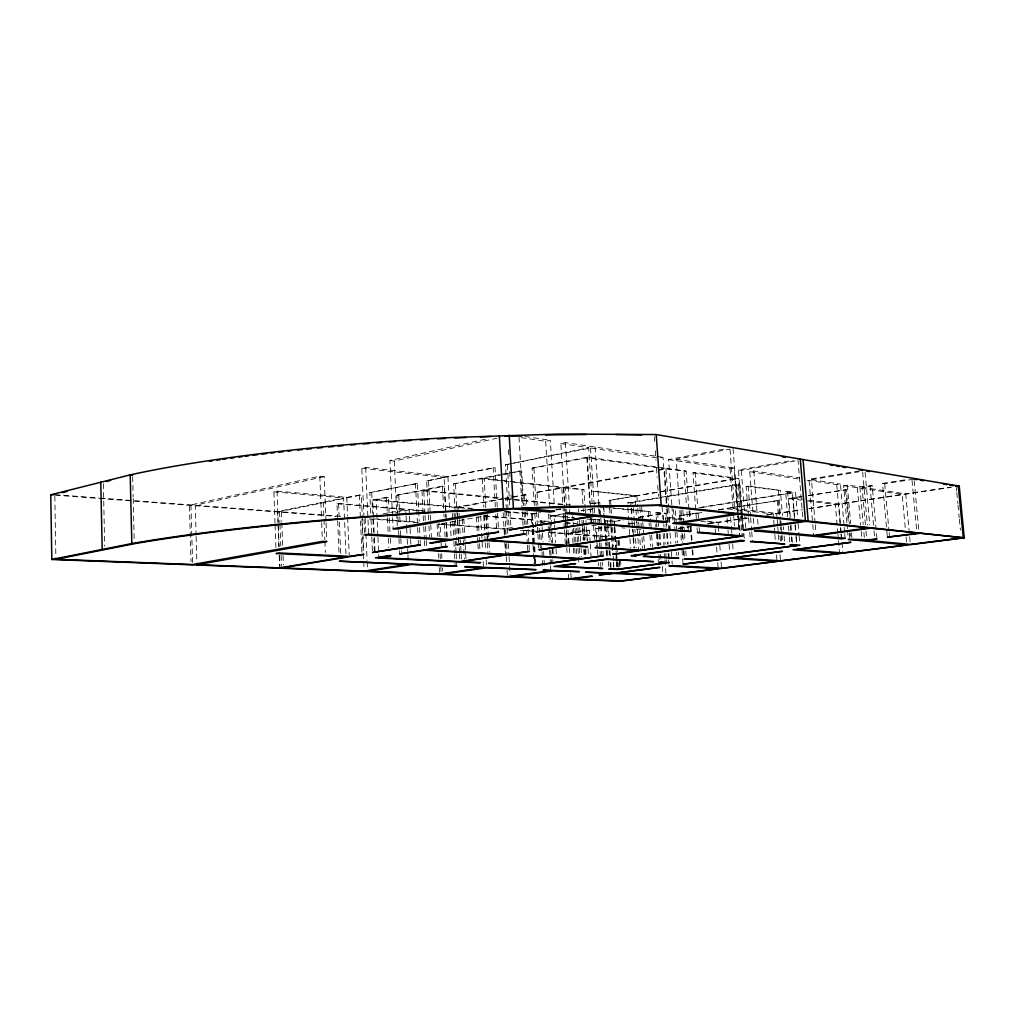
<?xml version="1.0" encoding="UTF-8"?>
<svg xmlns="http://www.w3.org/2000/svg" width="1015" height="1015" viewBox="0 0 1015 1015"><rect width="100%" height="100%" fill="white"/><g stroke="black" fill="none" stroke-linecap="round" stroke-linejoin="round"><path stroke-width="0.75" stroke-dasharray="5 3.75" d="M326.005 521.482L324.178 476.619L319.814 476.175L189.399 505.292L191.023 561.676M392.513 516.318L389.912 460.531L486.743 438.899M324.178 476.619L195.235 505.28L196.111 534.994M363.979 517.802L361.797 468.258L365.679 467.395L447.932 476.593L495.028 467.56L497.236 506.904M389.912 460.531L394.239 461.038L496.919 438.214M275.014 523.448L273.872 491.806L277.044 491.108L346.775 497.337L361.302 494.939L362.951 532.456M521.164 437.63L545.677 441.297L550.32 440.294L554.266 504.924M567.004 545.804L560.838 443.555L565.457 442.578L655.322 456.128M345.963 553.771L343.603 497.997L277.59 511.535L277.996 522.484M370.716 513.108L369.79 492.618L417.381 483.457L419.233 521.342M428.292 513.539L426.668 480.958L444.075 477.38L446.334 521.304M508.033 509.746L505.483 464.781L508.566 464.159M510.101 463.842L588.687 447.716L592.354 506.764M277.983 511.991L361.302 494.939M369.79 492.618L417.381 483.457M426.668 480.958L495.028 467.56M505.483 464.781L590.552 447.996L658.659 458.133L663.036 457.296L666.614 507.614M337.602 519.299L336.955 503.783L338.604 503.453L424.41 510.723M373.469 517.219L372.695 500.014L386.512 497.261L388.377 497.426L389.253 516.331M397.867 515.277L396.916 495.18L442.477 486.071L444.316 486.261L445.674 512.575M455.113 511.915L453.654 483.838L499.824 474.601M501.372 474.297L521.659 470.833L523.689 505.597M534.347 505.47L532.126 468.156L587.241 457.131L656.312 466.9M377.872 535.793L376.248 499.849L388.377 497.426M396.916 495.18L421.974 490.727L502.349 498.708M424.93 513.882L423.762 490.359L444.316 486.261M453.654 483.838L482.239 478.699L502.514 480.996M485.792 507.678L484.18 478.306L502.171 474.716M503.668 474.424L512.664 472.622M514.161 472.33L521.659 470.833M532.126 468.156L586.848 457.828L659.712 468.08M383.036 513.894L389.1 512.753M390.61 512.461L405.772 509.593L406 514.275M671.816 504.709L668.593 459.617L725.306 448.858M679.416 504.341L676.168 459.275L729.988 449.099M395.558 512.461L409.197 509.885L424.638 511.179M376.248 499.849L457.055 507.081L500.839 498.987M504.125 498.378L511.382 497.033M512.829 496.766L526.049 494.787L526.886 508.959M564.327 528.447L561.803 487.707L535.451 492.58L563.414 487.885L583.955 489.649L585.033 506.625M501.334 480.26L563.718 487.352L656.629 470.161M658.177 469.882L664.368 468.727L667.045 506.498M459.275 518.119L458.704 507.234L503.973 498.873M506.371 509.428L505.762 498.543L526.049 494.787M566.586 507.906L565.33 487.53L656.642 470.668M658.189 470.376L665.929 468.955L686.127 471.112L688.944 509.809M696.353 518.411L692.991 472.762L695.123 472.381L738.628 478.522L741.394 514.262M668.593 459.617L730.039 468.765L734.175 468.017L737.512 511.382M741.622 510.913L738.451 470.008L793.387 460.29M738.451 470.008L741.293 470.44L797.676 460.48M439.241 536.694L438.607 524.133L440.129 523.867L440.776 536.428M441.69 523.588L483.762 516.166L533.129 519.934L533.598 527.711M752.927 512.156L749.742 471.696L753.802 470.985L799.782 477.913M504.214 511.306L532 513.793L539.434 512.512M555.801 509.682L561.752 508.655M590.667 503.656L599.789 502.488L600.702 516.61M610.002 513.108L609.178 500.458L635.022 495.992L636.621 519.363M635.022 495.992L591.352 491.057L636.9 495.675L735.165 478.699L737.93 514.44M505.597 511.877L531.797 514.212L540.805 512.664M556.055 510.025L563.871 508.68M593.534 503.554L599.789 502.488M609.178 500.458L738.628 478.522M552.566 542.759L550.942 515.912L564.924 513.539M593.293 508.731L581.329 510.761L594.549 508.883M742.384 514.364L740.1 484.954L736.497 484.459L627.549 502.945L633.119 503.034L630.746 502.78L631.901 519.845M554.495 523.651L554.012 515.76L564.822 513.92M600.461 507.881L603.418 507.386L604.039 516.838M630.746 502.78L735.799 484.992L740.1 484.954M540.411 525.554L540.132 520.923L551.183 521.456M748.474 516.369L746.139 486.375L748.156 486.045L780.408 490.41L782.464 515.62M512.423 527.483L504.721 528.764L504.975 533.395M541.693 522.611L544.776 522.091M859.477 470.922L808.968 479.296L812.622 522.928M815.108 523.194L811.454 479.676L858.83 471.835M586.936 519.122L599.522 519.832L590.096 518.982M604.965 507.538L650.031 511.611L650.678 521M746.139 486.375L780.408 490.41M605.93 525.466L605.625 520.784L614.468 521.164L620.533 520.2M656.578 521.976L655.931 512.664L666.005 513.222L666.982 527.102M787.691 516.711L785.648 491.704L787.627 491.387L795.544 492.453L797.587 517.295M807.23 480.26L836.753 484.65L840.471 484.053L844.087 525.935M638.752 517.269L663.023 513.374L663.683 522.624M699.069 507.589L792.385 492.618L794.428 517.447M605.625 520.784L614.113 521.545L623.273 520.073M638.536 517.625L666.005 513.222M701.733 507.5L795.544 492.453M846.853 522.56L843.643 485.678C853.158 485.297 862.699 487.492 872.215 485.728L876.973 539.028M590.172 542.556L589.385 530.287L586.886 530.096L565.875 533.408L566.649 545.969M597.822 554.888L596.122 528.637L608.416 526.696L609.025 536.022M887.237 535.628L882.517 483.406L907.245 479.499M627.981 523.905L637.128 522.459M665.903 522.624L665.574 517.98L668.923 517.447L684.288 518.944M679.872 520.454L679.53 515.772L699.678 512.6M718.277 509.657L778.353 500.509L779.85 519.02M790.317 517.168L788.795 498.543L802.586 496.36M808.714 495.396L846.358 489.712L849.327 523.791M589.385 530.287L568.387 533.598L569.161 546.133M610.903 526.899L596.122 528.637M629.249 524.006L636.862 522.814M679.53 515.772L702.025 512.537M718.76 509.911L726.359 508.705L773.189 513.907L773.57 518.64M778.353 500.509L729.937 508.147L776.691 513.374L777.059 517.967M794.72 518.322L793.058 498.124L802.205 496.678M808.295 495.713L846.358 489.712M865.414 524.755L862.116 487.314L872.215 485.728M882.517 483.406L884.725 483.749L914.033 479.131M678.172 528.257L688.842 526.645M707.151 523.88L748.689 517.599M767.061 514.833L801.393 509.644M809.12 508.477L950.053 487.187M678.629 528.46L691.177 526.569M708.419 523.968L750.745 517.574M766.414 515.214L802.472 509.771M808.739 508.82L951.398 487.301M55.482 495.168L336.244 516.394M369.32 518.893L418.129 522.585M438.607 524.133L507.843 529.373M520.441 530.325L534.601 531.391M548.76 532.469L606.995 536.872M54.797 494.622L98.607 497.946M100.168 498.073L341.319 516.369M374.598 518.893L418.32 522.218M441.715 523.981L507.487 528.98M524.844 530.299L534.321 531.01M550.092 532.215L608.607 536.656M483.673 515.747L533.129 519.934M565.355 522.662L576.368 523.6L562.703 522.839M336.955 503.783L405.772 509.593M540.132 520.923L547.859 521.583M591.694 525.275L596.249 525.668M621.941 527.838L625.1 528.105M636.139 529.031L640.871 529.437M273.872 491.806L343.603 497.997M458.704 507.234L471.874 508.414M554.012 515.76L574.414 517.587M550.942 515.912L569.72 517.587M372.695 500.014L474.487 509.099M707.315 521.177L718.074 522.23L718.417 526.836M665.574 517.98L684.021 519.756M700.934 521.393L714.776 522.725L715.118 527.318M609.939 507.576L650.031 511.611M655.931 512.664L663.023 513.374M423.762 490.359L500.979 498.061M505.762 498.543L570.658 505.013M505.521 499.025L565.812 505.013M361.797 468.258L444.075 477.38M484.18 478.306L499.773 480.082M565.33 487.53L583.955 489.649M504.074 481.173L561.803 487.707M793.058 498.124L802.497 499.342M808.79 500.154L838.669 504.011L840.572 526.113M788.795 498.543L801.216 500.129M807.433 500.928L835.37 504.506L837.806 532.875M785.648 491.704L792.385 492.618M657.872 467.116L686.127 471.112M661.26 468.296L664.368 468.727M692.991 472.762L735.165 478.699M843.643 485.678L902.183 494.419L905.367 529.107M560.838 443.555L588.687 447.716M749.742 471.696L801.013 479.334M524.895 436.463L550.32 440.294M656.87 456.369L663.036 457.296M676.168 459.275L734.175 468.017M811.454 479.676L840.471 484.053M862.116 487.314L905.71 493.886L909.097 530.642M956.32 487.834L956.612 490.968M956.764 492.541L957.83 503.516M957.982 505.089L959.2 517.625M959.353 519.198L960.406 530.173M914.172 480.691L918.943 531.962M912.016 480.323L916.647 530.173M909.656 536.77L910.366 544.421M906.091 536.986L906.814 544.877M884.725 483.749L889 531.073M889.14 532.647L889.432 535.806M869.995 485.386L873.915 529.386M874.055 530.959L874.752 538.813M865.085 472.368L869.766 525.161M862.674 471.975L867.356 524.895M865.973 530.997L866.797 540.361M859.883 486.984L863.194 524.514M863.879 532.329L864.564 540.145M857.37 487.72L860.669 525.136M861.215 531.378L862.04 540.729M847.335 485.081L850.684 523.588M851.484 532.824L852.029 538.978M850.139 533.091L850.405 536.186M845.495 489.598L848.324 522.141M849.276 533.002L849.948 540.754M846.979 524.108L847.385 528.714M847.512 530.249L848.185 537.937M844.15 527.47L844.62 532.139M844.683 533.674L845.165 538.343M840.712 527.686L841.118 532.418M841.257 534.004L842.894 552.934M836.753 484.65L840.357 526.455M840.483 528.003L840.889 532.647M841.016 534.195L841.422 538.838M837.946 534.448L838.352 539.181M838.491 540.754L839.57 553.353M815.235 524.755L815.895 532.52M812.749 524.489L813.662 535.4M797.955 459.478L802.941 519.515M798.107 523.499L798.995 534.359M799.122 535.92L799.896 545.233M795.24 524.539L796.128 535.413M796.255 536.973L796.762 543.19M795.062 525.212L795.823 534.524M795.95 536.085L796.471 542.289M790.951 524.933L791.459 531.149M791.966 537.354L792.474 543.571M787.627 491.387L789.81 517.98M790.444 525.808L791.218 535.197M791.345 536.757L791.979 544.586M788.465 526.087L789.226 535.476M789.353 537.036L789.987 544.852M783.352 526.658L783.605 529.805M784.126 536.11L784.76 543.989M778.429 490.727L780.725 519.071M780.852 520.644L781.233 525.364M781.36 526.937L781.867 533.243M781.994 534.816L782.502 541.109M779.977 520.555L780.345 525.186M780.472 526.722L780.725 529.817M781.22 535.983L781.715 542.15M777.185 500.37L778.683 518.893M780.053 535.869L780.548 542.048M777.185 519.49L777.68 525.618M777.794 527.14L778.289 533.268M778.416 534.791L779.038 542.441M780.015 554.685L780.51 560.813M773.696 520.213L774.204 526.531M774.331 528.105L774.711 532.85M774.838 534.423L775.473 542.315M776.488 554.939L776.995 561.257M753.802 470.985L757.127 513.095M757.621 519.337L758.357 528.688M753.409 518.386L754.272 529.284M748.156 486.045L750.504 516.064M750.631 517.65L751.62 530.287M751.734 531.86L752.483 541.35M748.601 517.955L749.222 525.846M749.717 532.152L750.453 541.629M741.293 470.44L745.809 528.498M742.511 515.912L744.426 540.691M741.749 512.486L742.967 528.231M741.521 515.823L743.082 536.022M738.083 485.297L740.354 514.681M740.481 516.229L741.914 534.778M736.497 484.459L738.539 510.875M739.022 517.092L740.341 534.169M733.058 448.529L738.083 514.44M738.197 515.988L739.631 534.588M738.045 515.988L739.605 536.199M737.639 512.93L738.717 526.874M730.026 449.556L734.72 510.71M730.039 468.765L733.35 512.029M733.477 513.577L734.429 525.935M730.648 517.447L731.472 528.308M731.599 529.855L731.828 532.964M732.665 543.824L733.261 551.576M727.057 517.993L727.895 528.84M728.009 530.388L728.237 533.484M729.075 544.319L729.658 552.058M718.531 528.371L718.76 531.429M719.8 545.245L720.384 552.909M721.081 562.12L721.538 568.248M715.232 528.853L715.702 534.981M716.615 547.225L717.072 553.353M717.77 562.538L718.227 568.666M695.123 472.381L697.673 507.043M698.142 513.349L698.485 518.069M699.183 527.534L699.525 532.253M697.039 527.851L697.394 532.571M689.857 510.647L690.428 518.475M690.999 526.29L692.027 540.373M692.712 549.762L693.283 557.578M689.337 511.065L689.895 518.868M690.466 526.671L691.494 540.729M692.179 550.092L692.636 556.334M689.058 511.357L689.629 519.096M690.187 526.836L690.53 531.479M683.996 471.493L686.47 505.508M686.927 511.7L687.485 519.426M688.043 527.153L688.386 531.797M682.816 509.911L683.615 520.936M684.072 527.229L684.415 531.949M684.529 533.522L685.1 541.401M685.785 550.841L686.229 557.146M681.052 510.19L681.725 519.629M682.181 525.922L683.311 541.655M683.996 551.094L684.567 558.948M680.748 515.899L681.078 520.581M681.534 526.81L681.864 531.492M681.979 533.053L682.651 542.416M683.222 550.219L683.894 559.582M679.86 510.558L680.532 519.883M680.316 526.709L681.446 542.327M682.004 550.13L683.019 564.188M675.368 510.608L676.371 524.438M676.472 525.973L676.802 530.591M676.916 532.126L677.69 542.885M678.35 552.109L678.566 555.18M673.491 509.352L675.026 530.858M675.14 532.393L675.901 543.139M676.561 552.35L676.789 555.421M671.917 506.269L673.034 521.812M665.929 468.955L668.619 506.675M668.72 508.236L670.293 530.249M668.923 517.447L669.925 531.429M670.027 532.976L670.801 543.85M671.359 551.614L671.905 559.379M672.019 560.927L672.235 564.036M667.16 508.071L668.72 530.109M666.728 509.187L667.616 521.773M667.426 533.268L668.187 544.065M668.847 553.315L669.494 562.564M666.018 524.171L666.233 527.28M666.677 533.471L667.439 544.332M668.098 553.632L668.428 558.275M668.542 559.836L668.86 564.48M663.785 524.171L664.013 527.254M664.444 533.421L665.206 544.218M665.853 553.467L666.183 558.098M666.297 559.633L666.512 562.716M662.097 506.764L662.973 519.325M663.125 533.649L664 545.969M664.546 553.67L664.863 558.301M664.977 559.836L665.954 573.703M654.294 436.704L654.624 441.398M655.297 450.812L655.956 460.226M656.502 468.067L657.162 477.469M657.72 485.31L658.494 496.297M660.029 534.106L660.778 544.877M662.3 566.408L662.833 574.109M657.644 512.385L658.304 521.697M658.405 523.258L658.634 526.366M659.166 534.131L659.94 545.004M660.587 554.317L661.133 562.094M657.606 533.56L658.469 545.88M656.68 523.524L656.908 526.633M657.441 534.385L658.202 545.245M658.862 554.558L659.395 562.323M655.728 524.209L655.944 527.293M656.375 533.459L657.238 545.791M658.202 559.658L658.418 562.741M650.793 522.56L651.123 527.254M651.655 535.07L652.531 547.58M648.306 511.89L648.953 521.266M649.067 522.827L649.283 525.96M649.93 535.336L650.691 546.273M641.708 507.005L642.66 520.835M642.761 522.382L643.18 528.523M643.282 530.058L643.599 534.677M643.713 536.212L644.55 548.506M639.907 507.399L640.567 516.889M640.998 523.22L641.328 527.965M641.975 537.455L642.736 548.531M636.9 495.675L637.636 506.587M637.75 508.147L638.6 520.619M638.701 522.179L640.63 550.244M636.722 520.923L638.74 550.511M633.423 507.678L634.274 520.073M634.375 521.621L634.794 527.813M634.908 529.361L635.111 532.456M635.53 538.648L636.164 547.935M631.622 507.982L632.155 515.709M633.094 529.64L633.512 535.818M633.626 537.366L634.35 548.202M632.002 521.405L632.421 527.61M632.535 529.158L632.738 532.266M633.157 538.47L633.791 547.783M627.866 507.601L628.704 520.01M628.818 521.558L629.237 527.775M629.338 529.322L629.858 537.087M629.96 538.635L630.594 547.948M619.264 540.551L619.683 546.78M620.508 559.227L621.028 567.004M618.135 540.475L618.554 546.704L618.097 540.475M616.638 540.691L617.361 551.589M618.084 562.475L618.401 567.144M614.468 521.164L614.773 525.821M614.874 527.369L617.031 559.925M617.133 561.473L617.653 569.225M614.113 521.545L614.43 526.189M614.532 527.737L615.965 549.394M616.067 550.942L616.676 560.217M616.777 561.764L617.082 566.408M614.151 527.965L615.382 546.616M616.004 555.941L616.308 560.61M616.409 562.158L616.727 566.827M610.611 500.611L611.436 513.247M611.855 519.566L612.273 525.872M612.375 527.457L613.631 546.4M611.233 526.544L613.073 554.533M613.174 556.093L613.479 560.762M613.593 562.31L613.897 566.979M610.421 519.426L612.717 554.203M613.25 562.602L613.555 567.245M609.431 542.238L610.358 556.245M610.764 562.462L611.068 567.131M607.249 520.53L607.554 525.199M607.668 526.76L608.277 536.123M608.683 542.353L609.089 548.595M609.203 550.155L609.609 556.398M610.015 562.627L610.421 568.869M606.031 527.026L606.843 539.485M606.945 541.046L607.465 548.836M607.566 550.396L608.175 559.747M608.277 561.295L608.784 569.085M603.773 506.954L604.179 513.26M604.597 519.578L604.902 524.311M605.003 525.884L606.247 544.827M606.666 551.145L607.173 559.024M604.141 518.411L604.547 524.704M604.648 526.278L605.574 540.462M605.676 542.035L606.095 548.328M606.196 549.902L606.818 559.354M600.804 518.17L601.21 524.451M601.311 526.024L602.339 541.718M602.948 551.132L603.253 555.839M595.133 447.057L598.774 502.996M599.167 509.2L599.573 515.417M598.343 502.336L598.647 507.043M598.749 508.617L599.066 513.336M599.472 519.617L599.827 524.539M599.878 525.897L600.943 541.807M600.994 543.19L601.413 549.47M601.514 551.043L601.819 555.751M602.263 562.221L602.479 565.355M597.886 520.099L598.19 524.806M598.292 526.366L599.421 541.173M599.522 542.708L600.322 555.04M600.626 562.45L601.032 568.717M598.317 562.615L598.52 565.698M590.552 447.996L594.359 506.891M594.359 508.02L594.752 513.082M595.069 519.033L596.896 547.351M592.582 508.249L593.09 516.013M593.166 519.35L593.471 524.057M593.572 525.63L594.689 542.923M587.241 457.131L590.464 507.259M590.565 508.82L590.768 511.953M591.174 518.221L591.466 522.928M586.848 457.828L589.753 503.123M590.146 509.378L590.349 512.499M590.755 518.754L591.047 523.436M590.261 544.091L591.047 556.36M586.886 530.096L587.571 540.843M588.053 548.531L588.548 556.207M585.135 508.172L585.427 512.803M585.921 520.517L586.213 525.136M586.315 526.683L587.203 540.576M582.052 490.004L583.13 506.954M583.232 508.49L583.422 511.573M584.259 525.795L585.236 541.185M585.718 548.887L586.112 555.04M583.321 520.226L584.615 540.462M585.198 549.8L585.604 556.03M582.673 526.049L583.549 539.891M584.132 549.115L584.526 555.268M581.925 520.111L583.206 540.361M583.79 549.711L584.196 555.954M578.575 508.883L578.778 511.991M579.26 519.769L579.654 525.973M579.755 527.534L580.643 541.515M581.037 547.732L581.62 557.057M577.611 521.609L577.903 526.265M578.004 527.813L578.88 541.782M579.273 547.986L579.857 557.298M576.66 528.244L577.548 542.188M577.928 548.392L579.007 565.431M575.074 528.498L575.949 542.429M576.342 548.62L576.825 556.36M572.739 515.709L573.031 520.352M573.12 521.9L573.412 526.544M573.513 528.092L574.389 542.023M574.769 548.214L575.251 555.954M572.194 529.526L573.259 546.577M573.361 548.125L573.843 555.865M565.457 442.578L569.529 507.969M569.631 509.53L569.821 512.638M569.263 547.707L569.758 555.548M570.823 572.79L571.217 579.058M566.687 509.467L566.979 514.174M567.081 515.734L567.372 520.441M567.461 522.002L567.854 528.269M567.956 529.843L568.92 545.512M563.718 487.352L564.974 507.754M565.076 509.314L565.368 514.021M565.469 515.595L565.85 521.862M565.951 523.436L566.243 528.143M566.345 529.716L567.309 545.398M566.751 547.542L567.233 555.395M568.4 574.249L568.692 578.956M564.416 530.02L565.393 545.689M554.583 525.224L554.875 529.97M554.977 531.543L555.649 542.606M556.03 548.925L556.41 555.23M552.959 549.077L553.238 553.822M545.677 441.297L549.584 505.749M550.003 514.25L551.716 542.543M552.236 548.658L552.668 558.25M552.769 559.823L552.959 562.97M548.544 514.11L549.216 525.136M549.305 526.709L550.257 542.441M550.739 550.308L551.208 558.174M551.31 559.747L551.5 562.894M548.151 526.328L548.43 531.073M548.531 532.659L549.102 542.15M549.584 550.067L550.054 557.984M550.155 559.57L550.447 564.315M550.536 565.901L550.828 570.646M541.744 520.657L542.01 525.288M542.111 526.836L542.378 531.467M542.479 533.015L543.025 542.276M543.583 551.538L544.687 570.075M540.97 534.816L541.515 544.065M541.604 545.613L541.883 550.244M541.972 551.779L543.076 570.303M537.075 492.757L537.81 505.089M538.267 512.791L538.813 522.04M539.181 528.206L539.46 532.837M539.549 534.372L540.475 549.8M533.953 468.384L536.161 505.648M536.529 511.852L537.468 526.544M537.455 527.381L537.836 532.71M537.925 534.258L538.851 549.699M534.803 513.247L535.907 531.898M533.687 529.259L535.336 557.248M535.425 558.808L535.704 563.465M532 513.793L532.824 527.825M532.913 529.386L534.575 557.438M534.664 558.999L534.943 563.668M531.797 514.212L532.355 523.55M532.723 529.767L534.74 563.985M531.53 520.2L531.708 523.309M532.076 529.526L532.9 543.507M532.989 545.055L534.093 563.693M526.975 510.532L527.99 527.851M528.079 529.424L528.917 543.596M529.005 545.169L529.373 551.462M524.425 494.622L525.072 505.66M525.44 511.966L526.176 524.565M526.544 530.87L527.28 543.482M527.381 545.068L527.749 551.373M524.057 511.915L524.793 524.552M518.995 437.148L523.055 506.701M519.845 470.605L522.141 510.164M522.23 511.75L523.245 529.158M523.334 530.744L523.524 533.903M508.452 449.772L508.807 455.976M509.682 471.468L510.038 477.672M511.014 494.724L511.281 499.367M507.373 465.022L509.936 509.911M510.025 511.459L511.091 530.033M508.122 511.294L509.187 529.893M506.46 510.989L507.792 534.321M508.312 543.659L508.972 555.154M509.061 556.702L509.505 564.391M509.593 565.939L510.114 575.175M504.924 512.397L506.003 534.613M506.688 543.545L507.145 554.812M505.584 544.205L506.193 555.002M506.282 556.55L506.637 562.716M507.069 570.43L507.335 575.061M503.136 512.715L504.455 536.047M504.81 542.276L505.508 554.723M497.578 513.197L498.644 532.088M493.125 467.319L495.32 506.726M495.764 514.618L496.728 531.949M487.492 514.491L488.951 541.122M489.04 542.695L489.56 552.097M486.21 515.404L487.238 533.953M487.314 535.501L487.581 540.132M485.817 514.783L486.934 535.133M487.022 536.694L487.276 541.388M487.365 542.962L487.872 552.35M482.239 478.699L483.8 507.195M484.231 515.113L485.094 530.947M483.762 516.166L484.789 534.943M484.866 536.504L485.132 541.198M485.208 542.759L485.639 550.574M486.16 559.963L486.578 567.778M480.704 515.912L482.582 550.396M483.178 561.371L483.521 567.639M478.154 516.825L479.182 535.768M479.27 537.341L479.524 542.086M479.613 543.659L479.955 549.978M476.479 517.117L477.507 536.047M477.583 537.62L477.849 542.353M477.925 543.926L478.446 553.391M463.83 518.678L465.961 558.834M462.206 518.957L463.259 539.028M463.348 540.564L464.324 559.087M459.364 519.68L460.341 538.343M460.417 539.904L460.67 544.56M460.747 546.121L461.076 552.338M461.153 553.898L461.482 560.128M457.055 507.081L457.308 511.75M457.384 513.311L457.625 517.993M457.714 519.54L459.097 546.019M459.186 547.58L459.427 552.249M459.503 553.809L459.833 560.039M455.494 484.028L457.283 518.31M457.372 519.87L458.678 544.801M455.202 513.476L455.443 518.158M455.519 519.718L456.585 540.005M456.661 541.566L456.826 544.687M454.048 513.235L454.377 519.452M454.454 521.012L455.43 539.688M455.507 541.236L455.76 545.905M455.837 547.466L456.078 552.135M456.166 553.683L456.813 566.129M452.424 513.527L452.753 519.743M452.83 521.304L453.794 539.955M453.883 541.503L454.441 552.388M454.53 553.936L455.088 564.822M447.932 476.593L449.556 508.046M450.292 522.192L451.104 537.912M446.41 522.877L447.298 540.132M445.75 514.123L445.915 517.206M446.232 523.397L446.943 537.328M442.477 486.071L443.821 512.41M443.898 513.958L444.062 517.066M444.38 523.258L445.09 537.201M445.407 543.406L445.572 546.501M441.094 542.708L441.246 545.854M441.652 553.708L441.893 558.415M442.375 567.842L442.527 570.988M440.117 553.949L440.358 558.656M440.751 566.497L441.068 572.777M437.059 523.639L437.693 536.225M438.569 553.543L438.81 558.263M439.279 567.715L439.52 572.435M428.584 481.161L430.208 513.704M430.297 515.252L430.677 523.004M430.753 524.552L431.375 536.948M428.368 515.1L428.596 519.756M428.914 525.96L429.447 536.821M425.006 515.455L425.475 524.869M425.551 526.43L426.173 538.978M426.249 540.551L426.719 549.952M421.974 490.727L423.128 514.224M423.204 515.785L423.674 525.186M423.75 526.747L424.359 539.282M424.448 540.843L424.904 550.244M419.55 527.648L420.083 538.699M420.159 540.284L420.324 543.431M415.465 483.254L417.546 525.935M417.622 527.508L418.167 538.572M418.243 540.158L418.472 544.903M409.197 509.885L409.426 514.554M409.502 516.115L410.022 527.026M410.098 528.587L410.555 537.937M410.618 539.498L410.847 544.18M406.076 515.836L406.596 526.785M406.672 528.346L407.117 537.722M407.193 539.282L407.573 547.098M407.649 548.658L407.865 553.353M407.941 554.913L408.17 559.608M398.768 495.345L399.72 515.417M399.796 516.965L400.164 524.679M400.456 530.858L400.747 537.036M400.811 538.584L401.331 549.381M401.394 550.929L401.547 554.012M397.931 516.813L398.299 524.552M398.591 530.731L398.882 536.91M398.958 538.457L399.466 549.28M399.542 550.828L399.682 553.924M394.239 461.038L397.284 525.859M392.589 517.866L393.097 528.714M389.316 517.904L390.191 536.808M390.268 538.381L390.635 546.26M386.512 497.261L387.387 516.178M387.464 517.764L388.339 536.681M388.415 538.267L388.847 547.732M377.948 537.354L378.658 552.985M378.722 554.545L378.861 557.679M373.545 518.779L374.319 535.971M374.383 537.544L375.093 553.175M371.718 492.795L372.645 513.26M372.924 519.553L373.495 532.152M373.774 538.445L374.408 552.604M370.995 519.414L372.48 552.515M365.679 467.395L368.648 534.144M365.235 518.183L365.857 532.228M365.92 533.788L367.1 560.318M367.164 561.879L367.443 568.121M364.055 519.35L364.74 534.842M363.027 534.017L363.776 551.221M361.873 519.49L363.307 552.338M363.383 553.898L363.662 560.153M363.725 561.726L364.068 569.542M359.373 494.762L361.911 552.68M346.775 497.337L347.561 515.975M347.637 517.523L349.223 554.786M338.604 503.453L339.124 515.886M339.378 522.091L340.748 554.723M337.678 520.86L339.099 555.002M326.069 523.029L326.817 541.591M323.303 502.159L323.937 517.853M324.001 519.426L324.838 539.84M324.901 541.414L325.346 552.401M319.814 476.175L321.641 521.164M321.692 522.725L322.389 539.79M281.447 511.826L281.789 521.19M281.84 522.75L282.703 546.159M283.058 555.522L283.401 564.898M279.518 511.674L279.924 522.624M279.975 524.184L280.787 546.057M281.13 555.433L281.523 566.383M277.044 491.108L279.074 546.78M279.582 555.712L279.975 566.636M278.047 524.057L278.909 547.529M279.188 555.345L279.594 566.307M275.078 525.034L275.94 548.772M196.149 536.554L196.973 564.695M190.921 504.963L192.647 564.53M132.686 476.695L133.168 496.957M133.206 498.517L134.208 540.614M103.365 483.711L104.685 546.222M54.823 496.208L55.863 557.704M619.899 566.941L619.378 559.151L619.873 566.941"/><path stroke-width="1.5" d="M499.037 436.158L499.329 435.562L503.453 508.617M508.908 435.79L509.213 435.194L513.4 508.185M958.261 485.957L956.168 486.274L959.238 486.122L964.25 537.849L620.482 581.189L51.816 559.481L50.75 494.812L130.199 474.868A420.108 58.388 -2.9 0 1 453.172 437.478L558.948 434.039L656.21 434.547L958.261 485.957L963.286 537.747L910.366 544.421L866.797 540.361L876.973 539.028C867.444 540.475 857.853 539.028 848.312 539.472L906.814 544.877L842.894 552.934L797.283 549.407L850.938 542.378L850.075 542.302L792.981 549.787L839.57 553.353L780.51 560.813L733.731 557.781L782.464 551.399L781.296 551.31L683.019 564.188L730.128 558.25L776.995 561.257L721.538 568.248L672.349 565.596L668.974 566.027L718.227 568.666L666.056 575.251L617.133 573.044L659.966 567.436L658.748 567.372L614.303 573.196L585.592 572.194L611.474 573.348L599.116 574.972L613.961 573.462L662.947 575.645L619.328 581.151M62.372 492.681L66.927 491.501M106.258 481.453L110.66 480.399M621.967 580.999L571.217 579.058L592.329 576.292L589.817 576.19L568.692 578.956L510.202 576.71L553.581 570.76L579.387 571.635L544.687 570.075L543.076 570.303L550.828 570.646L507.424 576.609L196.973 564.695L326.817 541.591L322.453 541.338L192.647 564.53L55.888 559.278L134.285 543.723A419.639 42.287 -3.1 0 1 457.067 511.217L503.161 509.061L393.097 528.714L397.436 529.018L511.814 508.667L549.965 512.029L554.647 511.23L523.144 508.287L661.184 505.242L964.25 537.849L805.834 521.393M51.816 559.481L131.823 543.571A422.253 42.579 -3.1 0 1 457.004 510.786L563.427 506.498L661.184 505.242L656.21 434.547M279.645 567.867L346.09 556.867L276.105 553.53L279.303 552.959L349.287 556.347L363.916 554.342L280.038 568.197M364.131 571.102L408.398 564.289L339.365 561.206L456.813 566.129L411.824 564.442L367.582 571.242M673.148 523.372L680.76 522.991L738.831 528.422L734.657 529.031L673.123 523.372L737.486 513.45M680.76 522.991L738.235 514.161M956.092 486.591L959.238 486.122M439.609 574.008L483.521 567.639L464.73 566.801L466.367 566.56L536.072 569.694L486.578 567.778L441.144 574.35M867.635 528.003L813.662 535.4L758.484 530.249L754.386 530.845L841.422 538.838L845.165 538.343L816.149 535.628L870.045 528.269M916.938 533.281L887.376 537.163L919.095 533.509M50.75 494.812L54.797 494.622M454.809 437.998L465.872 437.528M480.082 436.945L491.146 436.488M504.785 435.93L521.9 436.019M545.626 434.94L586.188 434.509M615.674 434.534L641.861 434.94M659.154 505.698L803.068 521.101L743.094 529.805L745.936 530.058L808.156 521.063L803.03 459.541M734.974 513.844L738.133 514.174M132.648 475.134L130.199 474.868L131.823 543.571M782.337 456.826L785.458 457.359M830.08 464.921L833.175 465.441M836.271 465.961L839.354 466.481M842.45 467.014L845.533 467.534M859.451 469.894L862.534 470.414M866.467 471.074L869.487 471.594M914.033 479.131L917.154 479.664M920.275 480.184L923.396 480.717M943.684 484.155L946.805 484.688M949.926 485.208L953.047 485.741M800.277 459.072L805.402 520.758M100.777 481.922L102.185 549.216M209.42 461.305A417.508 58.007 -2.9 0 1 212.414 460.848M216.969 460.176A417.508 58.007 -2.9 0 1 220.027 459.732M223.11 459.3A417.508 58.007 -2.9 0 1 226.218 458.856M230.912 458.196A417.508 58.007 -2.9 0 1 234.059 457.765M238.842 457.118A417.508 58.007 -2.9 0 1 242.039 456.699M245.262 456.268A417.508 58.007 -2.9 0 1 248.497 455.849M253.078 455.266A417.508 58.007 -2.9 0 1 257.531 454.707M262.035 454.162A417.508 58.007 -2.9 0 1 266.564 453.603M271.119 453.071A417.508 58.007 -2.9 0 1 274.177 452.703M278.795 452.17A417.508 58.007 -2.9 0 1 283.439 451.65M288.108 451.129A417.508 58.007 -2.9 0 1 291.242 450.787M297.522 450.102A417.508 58.007 -2.9 0 1 302.127 449.62M306.758 449.137A417.508 58.007 -2.9 0 1 311.415 448.668M317.657 448.046A417.508 58.007 -2.9 0 1 322.364 447.59M328.682 446.981A417.508 58.007 -2.9 0 1 333.44 446.537M338.211 446.105A417.508 58.007 -2.9 0 1 343.007 445.674M350.835 445.001A417.508 58.007 -2.9 0 1 355.39 444.608M363.015 443.974A417.508 58.007 -2.9 0 1 369.143 443.492M376.831 442.895A417.508 58.007 -2.9 0 1 381.462 442.54M389.202 441.969A417.508 58.007 -2.9 0 1 395.406 441.538M403.171 441.005A417.508 58.007 -2.9 0 1 410.961 440.485M420.337 439.901A417.508 58.007 -2.9 0 1 428.165 439.432M437.567 438.886A417.508 58.007 -2.9 0 1 445.407 438.467M368.648 534.144L364.74 534.842L447.298 540.132L429.764 543.038L431.692 543.152L498.644 532.088L451.18 539.485L368.648 534.144M569.821 512.638L565.165 513.438L593.09 516.013L509.187 529.893L594.955 516.178L663.201 522.459L667.616 521.773L569.821 512.638M418.472 544.903L372.48 552.515L420.4 545.017L418.472 544.903M389.214 555.611L375.296 557.857L478.953 562.856L480.641 562.602L461.559 561.676L507.145 554.812L579.958 558.859L535.032 565.228L488.481 563.312L534.829 565.545L603.253 555.839L581.722 558.605L508.934 554.545L529.373 551.462L527.749 551.373L507.297 554.456L426.719 549.952L447.425 546.616L445.572 546.501L399.682 553.924L424.904 550.244L505.508 554.723L459.922 561.6L378.861 557.679L391.08 555.7L389.214 555.611M523.524 533.903L456.826 544.687L485.614 540.449L565.393 545.689L538.851 549.699L540.475 549.8L567.004 545.804L587.596 546.742L568.92 545.512L670.293 530.249L690.53 531.479L591.466 522.928L535.907 531.898L591.047 523.436L668.72 530.109L567.309 545.398L487.581 540.132L525.351 534.042L523.524 533.903M596.896 547.351L594.993 547.643L638.74 550.511L612.717 554.203L614.151 554.292L743.082 536.022L699.525 532.253L697.394 532.571L739.605 536.199L640.63 550.244L596.896 547.351M574.325 563.617L554.012 566.459L602.682 568.501L557.083 566.294L575.746 563.693L574.325 563.617M607.173 559.024L584.589 562.183L606.818 559.354L653.508 561.65L607.173 559.024M740.823 540.386L631.114 555.7L634.883 555.928L636.697 555.687L634.324 555.535L744.426 540.691L740.823 540.386M645.083 556.195L643.282 556.448L678.794 558.25L645.083 556.195M752.483 541.35L750.453 541.629L784.76 543.989L752.483 541.35M610.421 568.869L608.784 569.085L617.298 569.504L669.494 562.564L661.133 562.094L659.395 562.323L666.512 562.716L617.653 569.225L610.421 568.869M686.343 558.719L684.567 558.948L692.864 559.455L799.896 545.233L791.979 544.586L789.987 544.852L796.724 545.398L693.397 559.151L686.343 558.719"/></g></svg>
